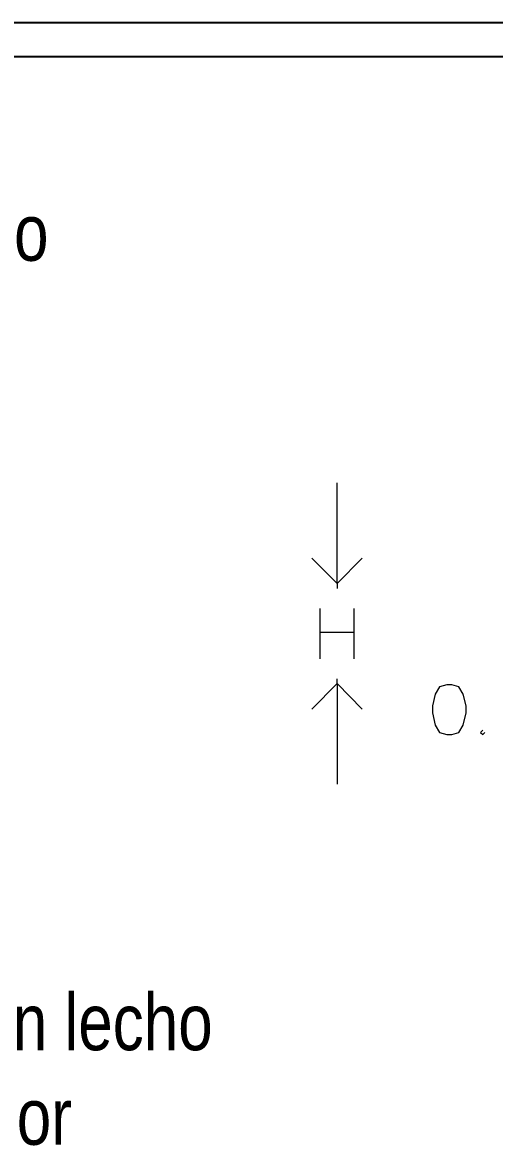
# Model space of a CAD drawing. Header units: metres. Extents: x 2.9 to 42.8, y 1.7 to 28.7.
# Drawn here: x 20.098 to 21.605, y 25.091 to 28.674 of the extents above; entities that cross this region are included whole.
import ezdxf

# ---------------------------------------------------------------- set-up
doc = ezdxf.new("R2010")
doc.units = ezdxf.units.M
doc.layers.add('NEGRO', color=7, linetype='Continuous')
doc.layers.add('TEXTO', color=7, linetype='Continuous')
doc.layers.add('RGB_000_184_184', color=7, linetype='Continuous', true_color=0x00b8b8)

msp = doc.modelspace()

# ---------------------------------------------------------------- linework, layer by layer
at = {"layer": 'NEGRO', "lineweight": 9}
for points in [[(21.1032, 27.0439), (21.1032, 27.2045)], [(21.1032, 26.8834), (21.1032, 27.0439)], [(21.1825, 26.9646), (21.1032, 26.8834), (21.022, 26.9646)], [(21.1032, 26.8834), (21.1032, 26.8676)], [(21.0485, 26.6435), (21.0485, 26.8041)], [(21.1561, 26.8041), (21.1561, 26.6435)], [(21.0485, 26.7282), (21.1561, 26.7282)], [(21.022, 26.483), (21.1032, 26.5642), (21.1825, 26.483)], [(21.1032, 26.5642), (21.1032, 26.58)], [(21.1032, 26.5642), (21.1032, 26.4037)], [(21.5671, 26.416), (21.56, 26.4089), (21.5671, 26.4019), (21.5741, 26.4089)], [(21.1032, 26.4037), (21.1032, 26.2431)]]:
    msp.add_lwpolyline(points, dxfattribs=at)
msp.add_lwpolyline([(21.4524, 26.5606), (21.4295, 26.5536), (21.4154, 26.5307), (21.4066, 26.4936), (21.4066, 26.4707), (21.4154, 26.4319), (21.4295, 26.4089), (21.4524, 26.4019), (21.4683, 26.4019), (21.4912, 26.4089), (21.5053, 26.4319), (21.5142, 26.4707), (21.5142, 26.4936), (21.5053, 26.5307), (21.4912, 26.5536), (21.4683, 26.5606)], close=True, dxfattribs=at)
at = {"layer": 'RGB_000_184_184', "lineweight": -3}
msp.add_lwpolyline([(3.9017, 28.6738), (41.8042, 28.6738), (41.8042, 28.5644), (3.9017, 28.5644)], dxfattribs=at)

# ---------------------------------------------------------------- texts
at = {"layer": 'TEXTO', "color": 18, "true_color": 0x000000, "width": 0.82}
for s, p in [('refuerzo en lecho', (18.6531, 27.9135)), ('refuerzo en lecho', (19.177, 25.3947)), ('inferior', (19.6515, 25.0931))]:
    msp.add_text(s, height=0.1804, dxfattribs=at).set_placement(p)

doc.saveas('drawing.dxf')
